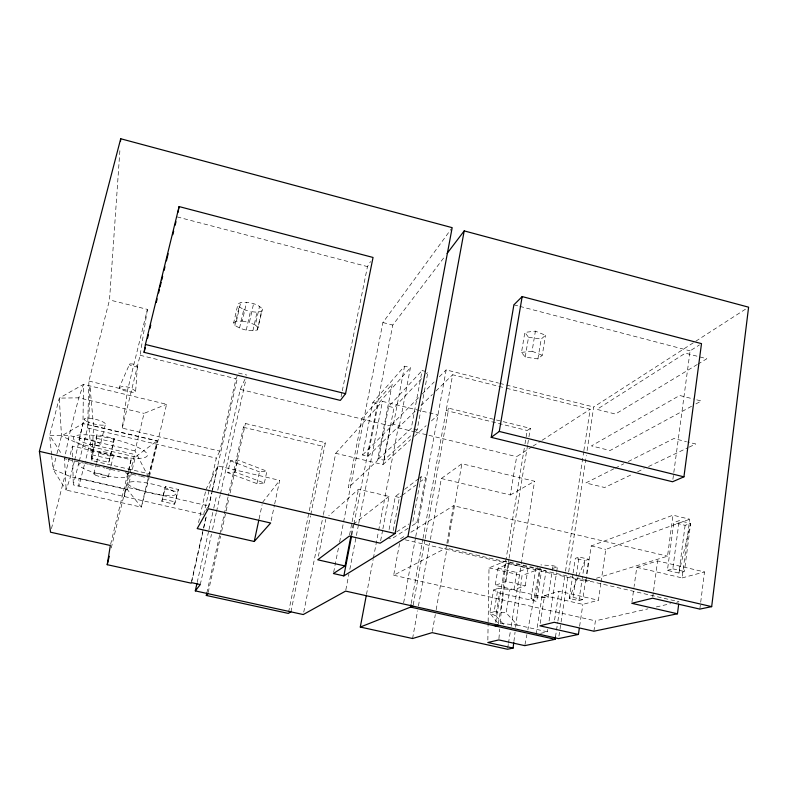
<?xml version="1.0" encoding="UTF-8"?>
<svg xmlns="http://www.w3.org/2000/svg" width="788" height="788" viewBox="0 0 788 788"><rect width="100%" height="100%" fill="white"/><g stroke="black" fill="none" stroke-linecap="round" stroke-linejoin="round"><path stroke-width="0.59" stroke-dasharray="3.94 2.96" d="M487.851 640.063L488.127 622.944M488.146 621.712L489.013 567.902L505.472 561.046L539.741 568.956L527.822 629.967M79.263 461.177L87.616 427.973L88.916 381.077L109.512 299.923L120.032 148.508M91.703 458.389L91.861 454.774L96.934 434.464L114.201 438.512L113.758 442.314L108.823 462.359L91.703 458.389L96.707 438.325L96.934 434.464M91.94 460.596L93.545 425.835L89.911 385.913L88.709 424.89L91.94 460.596L149.178 473.834L157.876 440.975L93.545 425.835M137.417 366.282L135.625 391.439L132.995 392.355L124.051 390.681L119.766 388.464L119.234 387.499L129.685 363.889C140.619 363.632 138.077 369.897 129.567 364.765L129.311 364.253M498.932 638.704L499.75 628.991M500.262 622.924L505.472 561.046M108.823 462.359L114.201 438.512M513.914 641.422L515.056 632.153M515.648 627.327L522.03 575.486L539.741 568.956M699.842 609.094L704.502 571.94L657.596 560.918L636.763 567.321L634.104 586.469M685.107 525.33L678.882 573.043L667.416 570.364L673.76 522.611L679.167 520.641L690.613 523.39L684.388 571.527L678.882 573.043L690.613 523.39L685.107 525.33L673.76 522.611M636.763 567.321L682.103 577.909L689.717 519.223L672.982 515.185L591.207 545.966L585.937 581.485L405.249 539.829M667.416 570.364L672.824 568.818L679.167 520.641M596.427 578.234L667.525 556.18L672.982 515.185M652.73 597.009L653.38 592.192M653.538 590.99L657.596 560.918M672.893 479.331L690.111 350.857L699.429 344.937M631.937 602.101L633.936 587.661M237.257 375.876L236.016 378.713L219.773 451.12L122.258 428.13L127.518 390.356L147.405 309.389L109.512 299.923M593.896 631.218L595.403 620.845L647.953 608.848M540.243 623.406L544.557 595.649L582.864 604.366L598.397 600.229L600.86 583.278M601.037 582.066L605.785 549.384L689.717 519.223M572.935 574.156L569.271 598.447L578.934 600.643L584.893 560.613L588.725 559.263L586.262 575.87M578.934 600.643L582.746 599.589L586.085 577.052M579.613 626.293L582.864 604.366M577.998 577.299L569.271 598.447L573.014 597.373L579.072 557.008L588.725 559.263M555.491 636.881L557.717 622.274M557.904 621.052L565.321 572.374M565.508 571.152L583.691 451.879M583.878 450.667L590.182 409.277L505.995 388.139M558.928 636.172L559.854 630.105M560.032 628.893L568.503 573.122M568.68 571.901L586.351 455.503M587.09 450.657L593.709 407.002L746.531 308.512M573.112 572.945L575.309 558.377L579.072 557.008M540.617 633.345L547.404 631.799L547.768 629.395M549.069 620.974L556.495 572.787M556.683 571.586L557.421 566.769L552.989 565.745L540.893 564.898M554.585 619.989L558.987 591.217L598.397 600.229M535.919 567.872L531.073 598.496L535.84 597.018L547.975 598.062L552.063 571.724M552.24 570.532L552.989 565.745M535.84 597.018L540.332 568.463M497.405 622.717L489.762 613.015L493.574 589.985L499.553 593.009L536.726 601.441L541.691 569.862L537.032 567.222M536.106 634.379L546.025 570.867L541.691 569.862M122.258 428.13L140.097 355.27L147.405 309.389M525.241 585.77L528.058 568.178L508.9 563.765L498.055 568.178L495.209 585.366L513.973 589.631L525.241 585.77L506.024 581.377L495.209 585.366M547.404 631.799L517.411 625.101L506.123 612.818L509.935 589.414L547.975 598.062M513.973 589.631L516.751 572.472L528.058 568.178M507.679 648.051L508.27 644.436M508.457 643.235L510.397 631.178M511.176 626.361L521.085 564.917M521.282 563.706L534.569 481.261L461.876 463.748L441.329 478.513L429.933 541.927M503.562 624.323L495.79 615.861L499.553 593.009M537.928 358.904L541.198 339.047L545.542 335.284L535.397 331.127L524.857 332.398L521.508 352.364L525.212 357.092L537.928 358.904L542.262 355.319L545.542 335.284M495.691 622.293L524.808 445.082M525.005 443.871L527.202 430.514L530.334 428.357L448.756 408.204L446.156 410.518L527.202 430.514M498.321 623.899L508.861 559.529M509.058 558.318L527.556 445.358M527.753 444.146L528.748 438.069M528.945 436.857L530.334 428.357M506.024 581.377L508.9 563.765M521.508 352.364L532.067 351.231L535.397 331.127M441.329 478.513L510.309 494.972L516.652 456.666L531.969 446.796M495.79 615.861L489.762 613.015L494.135 611.675L497.967 588.409L509.935 589.414M525.212 357.092L528.521 337.274L524.857 332.398M399.585 543.434L393.685 575.24L446.057 548.034L446.697 544.41M446.914 543.198L453.514 505.719L667.525 556.18M432.346 631.444L435.321 614.551M436.178 609.725L447.013 548.202M447.86 543.375L461.876 463.748M412.587 638.516L417.581 610.749M418.448 605.923L429.716 543.139M411.218 603.48L422.792 539.563M423.008 538.352L452.637 374.743L504.812 387.844M413.217 604.928L424.988 539.75M425.205 538.549L448.756 408.204M412.222 525.655L417.364 522.365L425.5 477.824L421.097 476.77L419.364 478.099M403.653 602.79L415.522 537.8M415.739 536.598L446.175 369.907L498.528 383.066M421.097 476.77L412.912 521.331L417.364 522.365M111.266 547.955L125.962 487.023L128.838 471.588M129.065 470.406L131.054 459.719L72.407 446.087L69.768 456.508M415.374 431.489L417.177 429.844L427.943 372.025L426.239 373.808M389.085 529.585L395.3 496.519L400.905 492.234M425.609 371.434L422.112 370.557L411.267 428.406L378.595 458.921L383.943 460.202L411.789 434.769M393.212 530.541L399.398 497.484L401.328 496.026M366.489 594.457L373.138 559.441M373.364 558.229L378.417 531.673M378.644 530.462L398.147 427.835L416.606 409.849M399.437 425.52L410.43 367.632L404.569 366.164L372.832 402.491L362.519 455.08L367.888 456.36L399.437 425.52L393.507 424.082L362.519 455.08M380.634 540.775L382.673 529.989M382.899 528.787L389.026 496.41L358.471 489.23L328.754 515.766M323.385 514.574L335.727 453.307L382.978 464.585L390.385 425.944L418.704 397.497M383.943 460.202L394 407.682L422.851 377.373M393.507 424.082L404.569 366.164M378.595 458.921L388.72 406.391L422.112 370.557M351.162 534.697L353.044 525.074M351.842 534.885L353.723 525.241M353.96 524.03L392.769 325.06L444.856 256.396M367.888 456.36L378.132 403.791L410.43 367.632M345.834 589.897L348.887 574.186M349.823 569.35L356.156 536.717M356.393 535.515L358.51 524.641M358.737 523.429L382.436 401.378L437.931 415.03L430.681 421.57M524.956 644.633L526.896 634.665M333.649 572.334L338.643 546.99M339.598 542.164L382.899 322.548L451.455 228.658M349.547 534.894L351.891 522.877M352.128 521.676L358.471 489.23M140.717 476.277L149.05 478.198L141.269 507.137L66.153 490.067L64.527 458.695L69.167 435.508L78.78 397.832L83.459 384.367L166.583 404.283L149.326 477.036M303.744 612.138L323.149 515.776M318.411 556.23L325.808 519.371M290.939 611.852L310.502 515.854M310.748 514.653L325.424 442.659L245.432 423.501L243.423 427.293L228.313 495.76M341.086 396.788L342.061 391.971M342.307 390.759L367.464 266.6L370.567 261.517M288.566 612.207L322.489 446.195L325.424 442.659M271.161 520.632L274.411 505.236M274.667 504.044L279.671 480.355L217.941 465.915L206.062 489.24M264.364 483.014L266.896 471.185L237.74 460.015L230.392 460.803L227.742 472.721L256.927 483.615L264.364 483.014L235.09 472.032L227.742 472.721M259.075 518.928L262.118 504.684M256.927 483.615L259.469 471.874L266.896 471.185M206.83 593.049L219.556 535.397M219.822 534.195L228.047 496.952M208.17 592.448L220.591 536.126M221.645 531.339L225.87 512.17M226.136 510.969L229.042 497.789M230.096 492.993L245.432 423.501M235.09 472.032L237.74 460.015M252.899 330.783L257.036 312.245L261.537 311.319L262.493 309.073C257.144 303.183 248.309 301.893 240.704 302.415L237.937 304.109L233.691 322.794L234.863 325.365C241.384 329.591 249.737 331.896 257.4 329.926L262.493 309.073M197.177 582.49L208.682 530.925M208.958 529.723L213.499 509.334M213.775 508.142L216.71 494.943M217.784 490.146L240.261 389.41L245.344 378.388M258.336 327.778L255.361 325.011L259.548 306.227M200.28 584.568L211.46 534.294M212.524 529.506L216.257 512.742M216.523 511.55L220.246 494.785M220.512 493.593L246.073 378.673M257.4 329.926L261.537 311.319M203.619 514.623L209.293 489.407M209.559 488.205L216.306 458.192L219.773 451.12M246.26 330.093L250.417 311.585L257.036 312.245M255.361 325.011L249.372 322.499L253.588 303.666M191.592 581.14L203.196 529.398M203.452 528.226L206.092 516.495M191.514 582.637L202.792 532.333M203.865 527.536L206.545 515.559M208.426 507.176L211.647 492.805M211.913 491.604L237.424 377.826M208.603 507.551L212.336 490.894M212.602 489.703L217.941 465.915M239.552 328.084L243.748 309.556L239.089 306.768L237.937 304.109M233.691 322.794L236.449 321.179L242.3 321.071L246.546 302.247M198.537 522.602L205.52 491.623M234.863 325.365L239.089 306.768M236.449 321.179L240.704 302.415M174.562 504.231L178.374 489.476L165.569 486.521L164.741 488.924L161.845 501.326L174.562 504.231L178.374 489.476M161.845 501.326L165.569 486.521M56.913 453.809L61.494 435.971L82.976 423.54L156.979 440.955L141.269 507.137L127.459 489.683L70.506 476.651L52.954 469.264L51.663 455.937M127.459 489.683L135.339 456.951L156.979 440.955M110.625 544.301L128.178 471.628M128.464 470.436L131.054 459.719M148.538 477.193L135.004 450.884L144.056 413.365L166.583 404.283M129.547 475.322L124.425 496.45L125.824 488.974L78.918 478.227L78.918 486.068L84.365 464.9M130.109 473.007L134.6 454.459L89.733 443.999L84.966 462.576M108.242 477.124L110.753 466.87M111.039 465.738L113.551 455.484M100.391 444.432A10.943 2.295 13.7 0 0 85.725 438.837L82.238 438.542A10.943 2.295 13.7 0 0 82.198 441.881L85.626 443.181A10.943 2.295 13.7 0 0 100.391 444.432L105.425 424.171M93.831 473.805L96.372 463.551M96.658 462.408L99.199 452.154M79.096 439.487L84.227 419.177M74.367 461.394L70.506 476.651L66.153 490.067L52.954 469.264L56.608 455.001M74.663 460.212L82.976 423.54L83.459 384.367L59.297 398.117L49.664 435.331L51.545 454.725M202.427 514.347L73.284 484.896L78.958 462.359M51.456 528.649L69.462 457.69M578.461 576.186L584.893 560.613L575.309 558.377M205.865 510.585L208.456 505.926L125.962 487.023M262.621 502.311L279.671 480.355M335.727 453.307L382.436 401.378M422.141 394.049L434.158 381.973M439.31 376.802L446.175 369.907M420.999 405.574L432.425 394.443M435.941 391.015L452.637 374.743M119.234 387.499C124.179 385.125 132.098 387.558 135.625 391.439M382.978 464.585L410.725 439.566M414.35 436.296L426.141 425.658M353.359 524.286L389.026 496.41M404.638 489.378L418.458 478.789M402.294 495.297L415.837 485.103M419.699 482.197L425.5 477.824M396.561 531.979L408.795 524.01M532.993 446.136L541.159 440.876M542.183 440.216L590.182 409.277M408.115 528.285L391.666 538.805L388.563 538.096M400.462 538.726L405.662 535.495M410.863 532.255L453.514 505.719M697.36 364.46L615.448 414.045L596.94 409.386L685.373 353.152L706.816 358.747L698.414 363.829M510.309 494.972L534.569 481.261M691.588 406.273L610.079 450.509L591.424 445.9L679.66 395.478L692.189 398.679M695.903 403.929L701.3 401.003L693.332 398.974M614.079 468.693L585.819 482.955L604.632 487.516L633.217 473.854M615.172 468.151L623.86 463.758M628.213 461.571L673.858 438.532L686.496 441.694M637.6 471.756L644.17 468.614M648.554 466.516L688.023 447.663M689.116 447.141L695.696 443.999L687.648 441.979M552.861 568.404L557.421 566.769M493.574 589.985L497.967 588.409M585.937 581.485L590.606 580.037M544.557 595.649L558.987 591.217M682.103 577.909L704.502 571.94M656.315 606.947L670.647 603.667M676.626 602.308L679.01 601.766L446.057 548.034M494.135 611.675L506.123 612.818M500.39 623.387L517.411 625.101M528.521 337.274L541.198 339.047M242.3 321.071L249.372 322.499M393.685 575.24L595.403 620.845M489.013 567.902L522.03 575.486M162.643 499.04L175.478 501.986M573.014 597.373L582.746 599.589M64.527 458.695L66.911 459.246M68.103 459.522L83.577 463.088M84.769 463.364L88.335 464.191M89.527 464.467L105.001 468.033M106.193 468.308L109.768 469.136M110.96 469.412L119.293 471.332M125.243 472.711L139.525 476.001M164.741 488.924L177.428 491.84M498.055 568.178L516.751 572.472M135.339 456.951L78.81 443.782L61.494 435.971L59.297 398.117L78.78 397.832L144.056 413.365M91.861 454.774L109.207 458.803M672.824 568.818L684.388 571.527M96.707 438.325L113.758 442.314M135.004 450.884L69.167 435.508L49.664 435.331L61.947 454.627M395.3 496.519L399.398 497.484M591.207 545.966L605.785 549.384M87.616 427.973L216.306 458.192M243.423 427.293L322.489 446.195M88.916 381.077L127.518 390.356M240.261 389.41L390.385 425.944M398.147 427.835L414.734 431.873M415.916 432.159L427.776 435.045M428.958 435.331L516.652 456.666M238.498 373.029L246.871 375.088M140.097 355.27L236.016 378.713M413.631 428.987L417.177 429.844M372.832 402.491L378.132 403.791M388.72 406.391L394 407.682M499.71 383.372L593.709 407.002M382.899 322.548L392.769 325.06M177.152 216.907L367.464 266.6M513.894 304.838L518.662 306.079M519.853 306.394L690.111 350.857M243.748 309.556L250.417 311.585M230.392 460.803L259.469 471.874M532.067 351.231L542.262 355.319M531.073 598.496L536.726 601.441M72.407 446.087L72.654 457.001M72.683 458.212L73.284 484.896M126.74 473.598A25.344 4.895 13.3 0 1 103.13 475.026A25.344 4.895 13.3 0 1 80.809 462.999M392.207 384.189L377.482 460.517L348.257 487.762L361.958 418.428L392.207 384.189M138.54 489.683A24.369 4.61 12.8 0 0 175.616 494.234A24.369 4.61 12.8 0 0 141.505 482.177A24.369 4.61 12.8 0 0 138.54 489.683M90.315 448.894A38.011 8.008 13.5 0 0 147.386 455.425A38.011 8.008 13.5 0 0 93.565 435.4A38.011 8.008 13.5 0 0 90.315 448.894M86.306 421.166A10.894 2.453 13.8 0 0 104.548 424.929A10.894 2.453 13.8 0 0 93.644 418.871A10.894 2.453 13.8 0 0 86.306 421.166M95.23 474.987A7.397 1.399 13.3 0 0 107.641 477.528A7.397 1.399 13.3 0 0 100.243 473.854A7.397 1.399 13.3 0 0 95.23 474.987M100.578 453.405A7.368 1.507 13.4 0 0 112.93 455.937A7.368 1.507 13.4 0 0 105.622 452.095A7.368 1.507 13.4 0 0 100.578 453.405"/><path stroke-width="1.18" d="M120.534 141.19L120.712 138.747L452.174 227.663L395.074 533.506L380.18 543.178L349.311 536.096L317.692 559.795L345.065 565.971L350.936 535.899M366.253 595.659L360.293 627.051L412.587 638.516L432.139 632.646L507.492 649.253L513.096 648.081L513.776 642.525M678.704 604.169L677.453 613.773L631.769 603.303L652.562 598.21L699.842 609.094L711.672 606.632L748.6 307.182L464.201 230.894L447.082 253.45M683.925 476.839L701.497 343.627L522.178 296.584L513.894 304.838L491.219 437.35L672.568 481.754L683.925 476.839L499.277 431.45L491.219 437.35M196.911 583.691L195.306 590.882L303.252 614.551L345.607 591.099L558.564 638.595L578.402 634.448L579.269 628.617M513.096 648.081L487.811 642.506L498.824 639.915L524.749 645.648L555.126 639.314L555.491 636.881M195.306 590.882L200.28 584.568L191.514 582.637L191.139 583.15L107.227 564.691L110.34 545.483L50.55 532.205L39.4 451.347L120.712 138.747M144.086 352.344L145.416 344.474L179.103 206.574L373.049 257.459L345.558 393.675L340.347 400.402L144.086 352.344L145.248 347.597M499.277 431.45L522.178 296.584M411.001 604.682L410.558 607.095L555.126 639.314M345.065 565.971L333.413 573.546L343.844 575.89L407.948 536.47L464.201 230.894M178.019 212.317L179.103 206.574M343.844 575.89L351.606 536.096M254.248 541.474L270.658 523.005L208.337 508.743L197.197 528.561L254.248 541.474L258.819 520.11M290.939 611.852L288.319 613.409L206.298 595.452L206.83 593.049M107.227 564.691L109.246 556.318M147.563 338.091L148.439 334.526M149.887 328.586L150.754 325.02M156.27 302.444L157.137 298.879M158.595 292.939L159.462 289.383M160.043 286.999L161.205 282.252M161.786 279.878L162.653 276.312M164.101 270.373L164.978 266.807M166.426 260.867L168.159 253.736M172.808 234.726L173.675 231.16M175.123 225.22L176 221.664M206.298 595.452L207.904 593.65M360.293 627.051L413.001 606.13M495.1 625.938L498.124 625.111M677.453 613.773L593.896 631.218L554.23 622.293L539.859 625.82L578.402 634.448M39.4 451.347L395.074 533.506M407.948 536.47L711.672 606.632M145.416 344.474L345.558 393.675"/></g></svg>
